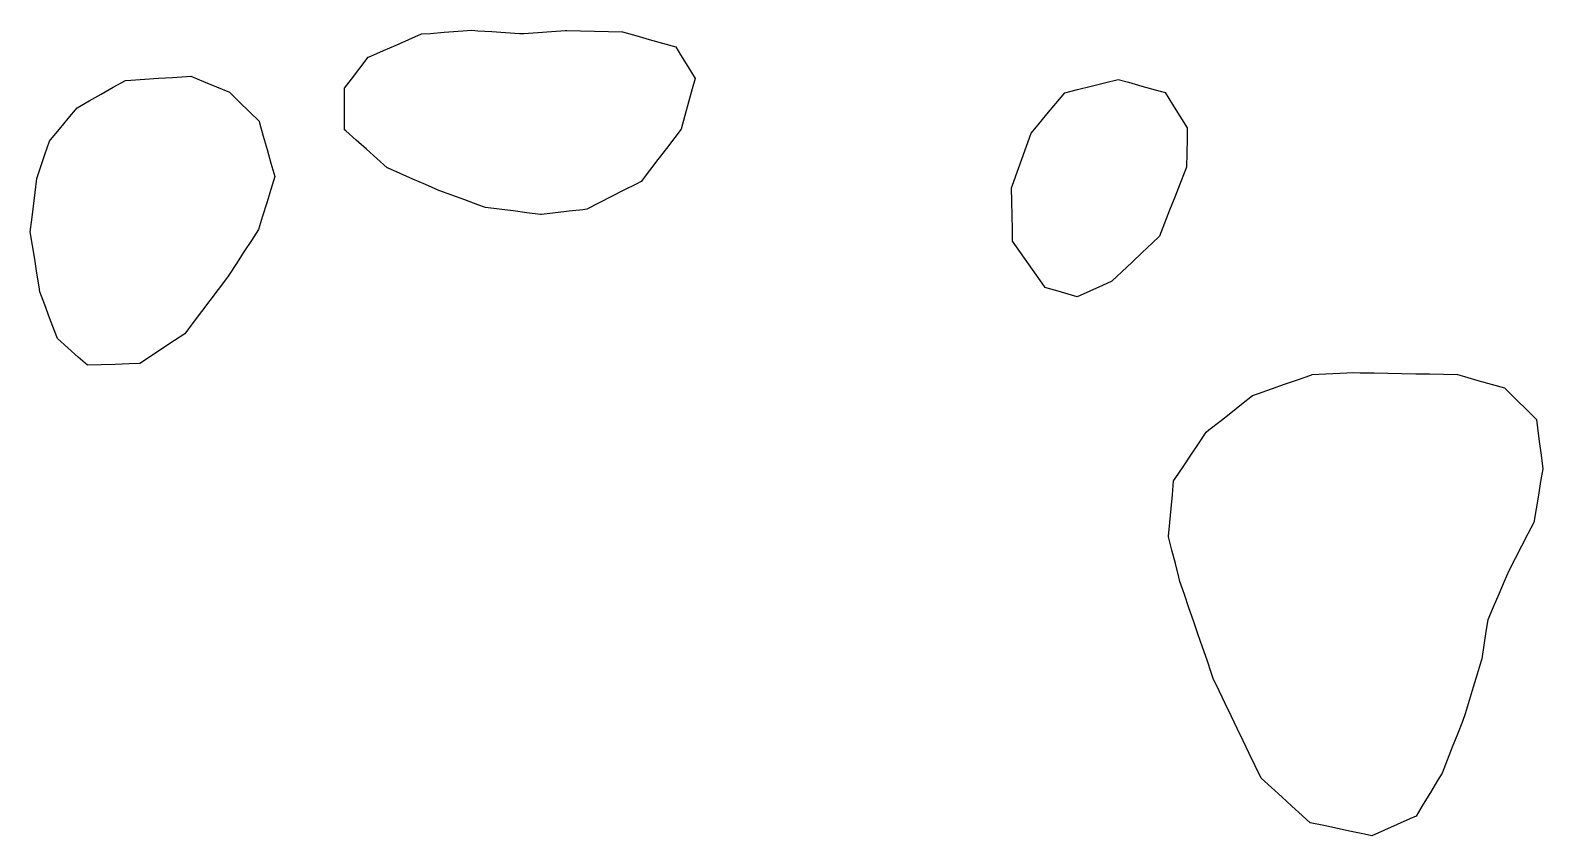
# Model space of a CAD drawing. Header units: millimetres. Extents: x 165 to 2352, y 1753 to 3323.
# Drawn here: x 2069.9 to 2178.9, y 2097.4 to 2155.5 of the extents above; entities that cross this region are included whole.
import ezdxf

# ---------------------------------------------------------------- set-up
doc = ezdxf.new("R2010")
doc.units = ezdxf.units.MM
for name, color, linetype in [('ALL_HOLES', 1, 'Continuous'), ('OUTLINE_ISLAND_02_HOLE_03', 1, 'Continuous'), ('OUTLINE_ISLAND_02_HOLE_04', 1, 'Continuous'), ('OUTLINE_ISLAND_02_HOLE_05', 1, 'Continuous'), ('OUTLINE_ISLAND_02_HOLE_06', 1, 'Continuous')]:
    doc.layers.add(name, color=color, linetype=linetype)

msp = doc.modelspace()

# ---------------------------------------------------------------- linework, layer by layer
at = {"layer": 'ALL_HOLES'}
for points in [[(2092.5507, 2148.3162), (2092.5507, 2149.3162), (2092.5507, 2150.3162), (2092.5507, 2151.3162), (2093.0393, 2151.9605), (2093.6437, 2152.7572), (2094.248, 2153.5539), (2094.4272, 2153.6318), (2095.3444, 2154.0303), (2096.2616, 2154.4288), (2097.1787, 2154.8273), (2098.0959, 2155.2258), (2098.7304, 2155.2731), (2099.7276, 2155.3475), (2100.7248, 2155.4219), (2101.7221, 2155.4962), (2102.1487, 2155.4657), (2103.1461, 2155.3943), (2104.1435, 2155.3228), (2105.141, 2155.2514), (2105.4593, 2155.2732), (2106.457, 2155.3413), (2107.4547, 2155.4095), (2108.4524, 2155.4776), (2108.5552, 2155.4755), (2109.555, 2155.4545), (2110.5548, 2155.4335), (2111.5546, 2155.4126), (2112.5544, 2155.3916), (2112.5616, 2155.3895), (2113.5231, 2155.1145), (2114.4845, 2154.8395), (2115.446, 2154.5645), (2116.4074, 2154.2895), (2116.7514, 2153.731), (2117.2758, 2152.8795), (2117.8002, 2152.028), (2117.5934, 2151.2725), (2117.3293, 2150.308), (2117.0653, 2149.3435), (2116.8013, 2148.379), (2116.3396, 2147.7744), (2115.7327, 2146.9796), (2115.1258, 2146.1849), (2114.5188, 2145.3901), (2113.9119, 2144.5954), (2113.5572, 2144.4146), (2112.6662, 2143.9606), (2111.7753, 2143.5065), (2110.8843, 2143.0525), (2109.9933, 2142.5984), (2109.7202, 2142.5659), (2108.7272, 2142.4476), (2107.7342, 2142.3293), (2106.7413, 2142.211), (2106.6694, 2142.2201), (2105.6773, 2142.3455), (2104.6852, 2142.4708), (2103.6931, 2142.5962), (2102.701, 2142.7215), (2102.1483, 2142.9238), (2101.2092, 2143.2675), (2100.2701, 2143.6112), (2099.3311, 2143.9549), (2099.2944, 2143.9709), (2098.3781, 2144.3715), (2097.4619, 2144.7721), (2096.5456, 2145.1726), (2095.6293, 2145.5732), (2095.6121, 2145.5885), (2094.8655, 2146.2538), (2094.1188, 2146.919), (2093.3722, 2147.5842), (2092.6256, 2148.2495)], [(2081.4647, 2152.1794), (2082.3902, 2151.8008), (2083.3158, 2151.4222), (2084.2413, 2151.0436), (2084.2466, 2151.0384), (2084.9587, 2150.3363), (2085.6708, 2149.6342), (2086.3829, 2148.9321), (2086.4164, 2148.8141), (2086.6895, 2147.8521), (2086.9627, 2146.8901), (2087.2358, 2145.9281), (2087.5089, 2144.9662), (2087.2218, 2144.0184), (2086.9319, 2143.0614), (2086.642, 2142.1043), (2086.3521, 2141.1473), (2085.8392, 2140.355), (2085.2957, 2139.5156), (2084.7523, 2138.6761), (2084.2088, 2137.8367), (2084.0416, 2137.6152), (2083.439, 2136.8171), (2082.8365, 2136.019), (2082.2339, 2135.221), (2081.6313, 2134.4229), (2081.0288, 2133.6248), (2080.2894, 2133.1344), (2079.4561, 2132.5816), (2078.6228, 2132.0288), (2077.7894, 2131.476), (2077.0154, 2131.4512), (2076.0159, 2131.4191), (2075.0164, 2131.387), (2074.017, 2131.3549), (2073.3513, 2131.9442), (2072.6025, 2132.6071), (2071.8538, 2133.2699), (2071.6442, 2133.8326), (2071.2952, 2134.7697), (2070.9462, 2135.7068), (2070.5971, 2136.6439), (2070.5371, 2137.0133), (2070.3769, 2138.0004), (2070.2167, 2138.9875), (2070.0565, 2139.9746), (2069.8963, 2140.9617), (2070.0002, 2141.8219), (2070.12, 2142.8147), (2070.2399, 2143.8075), (2070.3598, 2144.8003), (2070.6308, 2145.5978), (2070.9526, 2146.5446), (2071.2743, 2147.4914), (2071.3566, 2147.5907), (2071.9946, 2148.3607), (2072.6326, 2149.1308), (2073.2706, 2149.9008), (2073.2741, 2149.9028), (2074.1427, 2150.3982), (2075.0114, 2150.8937), (2075.88, 2151.3892), (2076.7486, 2151.8846), (2077.1528, 2151.9099), (2078.1509, 2151.9723), (2079.1489, 2152.0347), (2080.147, 2152.097), (2081.1451, 2152.1594)], [(2151.6754, 2151.0036), (2152.2054, 2150.1556), (2152.7354, 2149.3076), (2153.2655, 2148.4596), (2153.2469, 2147.6289), (2153.2246, 2146.6292), (2153.2023, 2145.6294), (2153.0834, 2145.3246), (2152.7201, 2144.3929), (2152.3568, 2143.4612), (2151.9935, 2142.5296), (2151.6302, 2141.5979), (2151.2669, 2140.6662), (2150.7319, 2140.1587), (2150.0063, 2139.4706), (2149.2807, 2138.7824), (2148.5552, 2138.0942), (2147.8296, 2137.4061), (2147.1494, 2137.1037), (2146.2356, 2136.6975), (2145.3218, 2136.2913), (2144.9217, 2136.4079), (2143.9617, 2136.6878), (2143.0017, 2136.9677), (2142.9661, 2137.0187), (2142.3935, 2137.8385), (2141.821, 2138.6584), (2141.2484, 2139.4783), (2140.6758, 2140.2981), (2140.6601, 2141.1474), (2140.6416, 2142.1472), (2140.6231, 2143.147), (2140.6046, 2144.1469), (2140.6688, 2144.3256), (2141.0066, 2145.2668), (2141.3445, 2146.208), (2141.6824, 2147.1492), (2142.0202, 2148.0904), (2142.5074, 2148.6738), (2143.1483, 2149.4414), (2143.7893, 2150.2089), (2144.4302, 2150.9765), (2145.365, 2151.2152), (2146.3339, 2151.4625), (2147.3029, 2151.7099), (2148.2718, 2151.9572), (2149.0238, 2151.7465), (2149.9867, 2151.4767), (2150.9496, 2151.2069)], [(2162.2575, 2130.6795), (2163.2564, 2130.727), (2164.2553, 2130.7746), (2165.2541, 2130.8222), (2165.7228, 2130.8138), (2166.7227, 2130.7957), (2167.7225, 2130.7777), (2168.7224, 2130.7597), (2169.7222, 2130.7417), (2170.722, 2130.7237), (2171.7219, 2130.7057), (2172.7217, 2130.6877), (2173.2469, 2130.5378), (2174.2085, 2130.2634), (2175.1701, 2129.9889), (2176.1317, 2129.7145), (2176.2961, 2129.5516), (2177.0066, 2128.8479), (2177.717, 2128.1441), (2178.4274, 2127.4403), (2178.5012, 2126.8545), (2178.626, 2125.8623), (2178.7508, 2124.8702), (2178.8757, 2123.878), (2178.7247, 2122.9765), (2178.5596, 2121.9902), (2178.3945, 2121.0039), (2178.2293, 2120.0177), (2177.8123, 2119.2081), (2177.3544, 2118.3191), (2176.8964, 2117.4302), (2176.4385, 2116.5412), (2176.1041, 2115.7667), (2175.7076, 2114.8487), (2175.3112, 2113.9306), (2174.9147, 2113.0125), (2174.7855, 2112.1725), (2174.6336, 2111.1841), (2174.4816, 2110.1957), (2174.4411, 2110.06), (2174.1551, 2109.1018), (2173.869, 2108.1435), (2173.583, 2107.1853), (2173.297, 2106.2271), (2173.0875, 2105.6913), (2172.7233, 2104.76), (2172.3591, 2103.8286), (2171.9949, 2102.8973), (2171.6307, 2101.966), (2171.3036, 2101.4281), (2170.784, 2100.5737), (2170.2644, 2099.7193), (2169.7448, 2098.8648), (2169.2966, 2098.6656), (2168.3828, 2098.2593), (2167.469, 2097.8531), (2166.5553, 2097.4469), (2166.0422, 2097.5557), (2165.064, 2097.7632), (2164.0857, 2097.9706), (2163.1075, 2098.1781), (2162.1292, 2098.3855), (2161.5458, 2098.9147), (2160.8051, 2099.5866), (2160.0644, 2100.2584), (2159.3237, 2100.9302), (2158.583, 2101.6021), (2158.1626, 2102.4783), (2157.73, 2103.3799), (2157.2974, 2104.2815), (2156.8649, 2105.1831), (2156.4323, 2106.0847), (2155.9997, 2106.9863), (2155.5672, 2107.8879), (2155.1346, 2108.7895), (2155.0105, 2109.1501), (2154.6852, 2110.0957), (2154.3598, 2111.0412), (2154.0345, 2111.9868), (2153.7091, 2112.9324), (2153.3837, 2113.878), (2153.0584, 2114.8236), (2152.733, 2115.7692), (2152.6516, 2116.0897), (2152.4052, 2117.0588), (2152.1588, 2118.028), (2151.9124, 2118.9972), (2151.9159, 2119.0351), (2152.0062, 2120.031), (2152.0965, 2121.0269), (2152.1869, 2122.0228), (2152.2772, 2123.0187), (2152.4009, 2123.204), (2152.9558, 2124.0359), (2153.5108, 2124.8678), (2154.0658, 2125.6996), (2154.6208, 2126.5315), (2154.8203, 2126.6887), (2155.6059, 2127.3074), (2156.3914, 2127.9262), (2157.177, 2128.5449), (2157.9626, 2129.1637), (2158.3875, 2129.3137), (2159.3305, 2129.6465), (2160.2735, 2129.9793), (2161.2165, 2130.3121), (2162.1595, 2130.6449)]]:
    msp.add_lwpolyline(points, close=True, dxfattribs=at)
at = {"layer": 'OUTLINE_ISLAND_02_HOLE_03'}
msp.add_lwpolyline([(2162.2575, 2130.6795), (2163.2564, 2130.727), (2164.2553, 2130.7746), (2165.2541, 2130.8222), (2165.7228, 2130.8138), (2166.7227, 2130.7957), (2167.7225, 2130.7777), (2168.7224, 2130.7597), (2169.7222, 2130.7417), (2170.722, 2130.7237), (2171.7219, 2130.7057), (2172.7217, 2130.6877), (2173.2469, 2130.5378), (2174.2085, 2130.2634), (2175.1701, 2129.9889), (2176.1317, 2129.7145), (2176.2961, 2129.5516), (2177.0066, 2128.8479), (2177.717, 2128.1441), (2178.4274, 2127.4403), (2178.5012, 2126.8545), (2178.626, 2125.8623), (2178.7508, 2124.8702), (2178.8757, 2123.878), (2178.7247, 2122.9765), (2178.5596, 2121.9902), (2178.3945, 2121.0039), (2178.2293, 2120.0177), (2177.8123, 2119.2081), (2177.3544, 2118.3191), (2176.8964, 2117.4302), (2176.4385, 2116.5412), (2176.1041, 2115.7667), (2175.7076, 2114.8487), (2175.3112, 2113.9306), (2174.9147, 2113.0125), (2174.7855, 2112.1725), (2174.6336, 2111.1841), (2174.4816, 2110.1957), (2174.4411, 2110.06), (2174.1551, 2109.1018), (2173.869, 2108.1435), (2173.583, 2107.1853), (2173.297, 2106.2271), (2173.0875, 2105.6913), (2172.7233, 2104.76), (2172.3591, 2103.8286), (2171.9949, 2102.8973), (2171.6307, 2101.966), (2171.3036, 2101.4281), (2170.784, 2100.5737), (2170.2644, 2099.7193), (2169.7448, 2098.8648), (2169.2966, 2098.6656), (2168.3828, 2098.2593), (2167.469, 2097.8531), (2166.5553, 2097.4469), (2166.0422, 2097.5557), (2165.064, 2097.7632), (2164.0857, 2097.9706), (2163.1075, 2098.1781), (2162.1292, 2098.3855), (2161.5458, 2098.9147), (2160.8051, 2099.5866), (2160.0644, 2100.2584), (2159.3237, 2100.9302), (2158.583, 2101.6021), (2158.1626, 2102.4783), (2157.73, 2103.3799), (2157.2974, 2104.2815), (2156.8649, 2105.1831), (2156.4323, 2106.0847), (2155.9997, 2106.9863), (2155.5672, 2107.8879), (2155.1346, 2108.7895), (2155.0105, 2109.1501), (2154.6852, 2110.0957), (2154.3598, 2111.0412), (2154.0345, 2111.9868), (2153.7091, 2112.9324), (2153.3837, 2113.878), (2153.0584, 2114.8236), (2152.733, 2115.7692), (2152.6516, 2116.0897), (2152.4052, 2117.0588), (2152.1588, 2118.028), (2151.9124, 2118.9972), (2151.9159, 2119.0351), (2152.0062, 2120.031), (2152.0965, 2121.0269), (2152.1869, 2122.0228), (2152.2772, 2123.0187), (2152.4009, 2123.204), (2152.9558, 2124.0359), (2153.5108, 2124.8678), (2154.0658, 2125.6996), (2154.6208, 2126.5315), (2154.8203, 2126.6887), (2155.6059, 2127.3074), (2156.3914, 2127.9262), (2157.177, 2128.5449), (2157.9626, 2129.1637), (2158.3875, 2129.3137), (2159.3305, 2129.6465), (2160.2735, 2129.9793), (2161.2165, 2130.3121), (2162.1595, 2130.6449)], close=True, dxfattribs=at)
at = {"layer": 'OUTLINE_ISLAND_02_HOLE_04'}
msp.add_lwpolyline([(2151.6754, 2151.0036), (2152.2054, 2150.1556), (2152.7354, 2149.3076), (2153.2655, 2148.4596), (2153.2469, 2147.6289), (2153.2246, 2146.6292), (2153.2023, 2145.6294), (2153.0834, 2145.3246), (2152.7201, 2144.3929), (2152.3568, 2143.4612), (2151.9935, 2142.5296), (2151.6302, 2141.5979), (2151.2669, 2140.6662), (2150.7319, 2140.1587), (2150.0063, 2139.4706), (2149.2807, 2138.7824), (2148.5552, 2138.0942), (2147.8296, 2137.4061), (2147.1494, 2137.1037), (2146.2356, 2136.6975), (2145.3218, 2136.2913), (2144.9217, 2136.4079), (2143.9617, 2136.6878), (2143.0017, 2136.9677), (2142.9661, 2137.0187), (2142.3935, 2137.8385), (2141.821, 2138.6584), (2141.2484, 2139.4783), (2140.6758, 2140.2981), (2140.6601, 2141.1474), (2140.6416, 2142.1472), (2140.6231, 2143.147), (2140.6046, 2144.1469), (2140.6688, 2144.3256), (2141.0066, 2145.2668), (2141.3445, 2146.208), (2141.6824, 2147.1492), (2142.0202, 2148.0904), (2142.5074, 2148.6738), (2143.1483, 2149.4414), (2143.7893, 2150.2089), (2144.4302, 2150.9765), (2145.365, 2151.2152), (2146.3339, 2151.4625), (2147.3029, 2151.7099), (2148.2718, 2151.9572), (2149.0238, 2151.7465), (2149.9867, 2151.4767), (2150.9496, 2151.2069)], close=True, dxfattribs=at)
at = {"layer": 'OUTLINE_ISLAND_02_HOLE_05'}
msp.add_lwpolyline([(2081.4647, 2152.1794), (2082.3902, 2151.8008), (2083.3158, 2151.4222), (2084.2413, 2151.0436), (2084.2466, 2151.0384), (2084.9587, 2150.3363), (2085.6708, 2149.6342), (2086.3829, 2148.9321), (2086.4164, 2148.8141), (2086.6895, 2147.8521), (2086.9627, 2146.8901), (2087.2358, 2145.9281), (2087.5089, 2144.9662), (2087.2218, 2144.0184), (2086.9319, 2143.0614), (2086.642, 2142.1043), (2086.3521, 2141.1473), (2085.8392, 2140.355), (2085.2957, 2139.5156), (2084.7523, 2138.6761), (2084.2088, 2137.8367), (2084.0416, 2137.6152), (2083.439, 2136.8171), (2082.8365, 2136.019), (2082.2339, 2135.221), (2081.6313, 2134.4229), (2081.0288, 2133.6248), (2080.2894, 2133.1344), (2079.4561, 2132.5816), (2078.6228, 2132.0288), (2077.7894, 2131.476), (2077.0154, 2131.4512), (2076.0159, 2131.4191), (2075.0164, 2131.387), (2074.017, 2131.3549), (2073.3513, 2131.9442), (2072.6025, 2132.6071), (2071.8538, 2133.2699), (2071.6442, 2133.8326), (2071.2952, 2134.7697), (2070.9462, 2135.7068), (2070.5971, 2136.6439), (2070.5371, 2137.0133), (2070.3769, 2138.0004), (2070.2167, 2138.9875), (2070.0565, 2139.9746), (2069.8963, 2140.9617), (2070.0002, 2141.8219), (2070.12, 2142.8147), (2070.2399, 2143.8075), (2070.3598, 2144.8003), (2070.6308, 2145.5978), (2070.9526, 2146.5446), (2071.2743, 2147.4914), (2071.3566, 2147.5907), (2071.9946, 2148.3607), (2072.6326, 2149.1308), (2073.2706, 2149.9008), (2073.2741, 2149.9028), (2074.1427, 2150.3982), (2075.0114, 2150.8937), (2075.88, 2151.3892), (2076.7486, 2151.8846), (2077.1528, 2151.9099), (2078.1509, 2151.9723), (2079.1489, 2152.0347), (2080.147, 2152.097), (2081.1451, 2152.1594)], close=True, dxfattribs=at)
at = {"layer": 'OUTLINE_ISLAND_02_HOLE_06'}
msp.add_lwpolyline([(2092.5507, 2148.3162), (2092.5507, 2149.3162), (2092.5507, 2150.3162), (2092.5507, 2151.3162), (2093.0393, 2151.9605), (2093.6437, 2152.7572), (2094.248, 2153.5539), (2094.4272, 2153.6318), (2095.3444, 2154.0303), (2096.2616, 2154.4288), (2097.1787, 2154.8273), (2098.0959, 2155.2258), (2098.7304, 2155.2731), (2099.7276, 2155.3475), (2100.7248, 2155.4219), (2101.7221, 2155.4962), (2102.1487, 2155.4657), (2103.1461, 2155.3943), (2104.1435, 2155.3228), (2105.141, 2155.2514), (2105.4593, 2155.2732), (2106.457, 2155.3413), (2107.4547, 2155.4095), (2108.4524, 2155.4776), (2108.5552, 2155.4755), (2109.555, 2155.4545), (2110.5548, 2155.4335), (2111.5546, 2155.4126), (2112.5544, 2155.3916), (2112.5616, 2155.3895), (2113.5231, 2155.1145), (2114.4845, 2154.8395), (2115.446, 2154.5645), (2116.4074, 2154.2895), (2116.7514, 2153.731), (2117.2758, 2152.8795), (2117.8002, 2152.028), (2117.5934, 2151.2725), (2117.3293, 2150.308), (2117.0653, 2149.3435), (2116.8013, 2148.379), (2116.3396, 2147.7744), (2115.7327, 2146.9796), (2115.1258, 2146.1849), (2114.5188, 2145.3901), (2113.9119, 2144.5954), (2113.5572, 2144.4146), (2112.6662, 2143.9606), (2111.7753, 2143.5065), (2110.8843, 2143.0525), (2109.9933, 2142.5984), (2109.7202, 2142.5659), (2108.7272, 2142.4476), (2107.7342, 2142.3293), (2106.7413, 2142.211), (2106.6694, 2142.2201), (2105.6773, 2142.3455), (2104.6852, 2142.4708), (2103.6931, 2142.5962), (2102.701, 2142.7215), (2102.1483, 2142.9238), (2101.2092, 2143.2675), (2100.2701, 2143.6112), (2099.3311, 2143.9549), (2099.2944, 2143.9709), (2098.3781, 2144.3715), (2097.4619, 2144.7721), (2096.5456, 2145.1726), (2095.6293, 2145.5732), (2095.6121, 2145.5885), (2094.8655, 2146.2538), (2094.1188, 2146.919), (2093.3722, 2147.5842), (2092.6256, 2148.2495)], close=True, dxfattribs=at)

doc.saveas('drawing.dxf')
